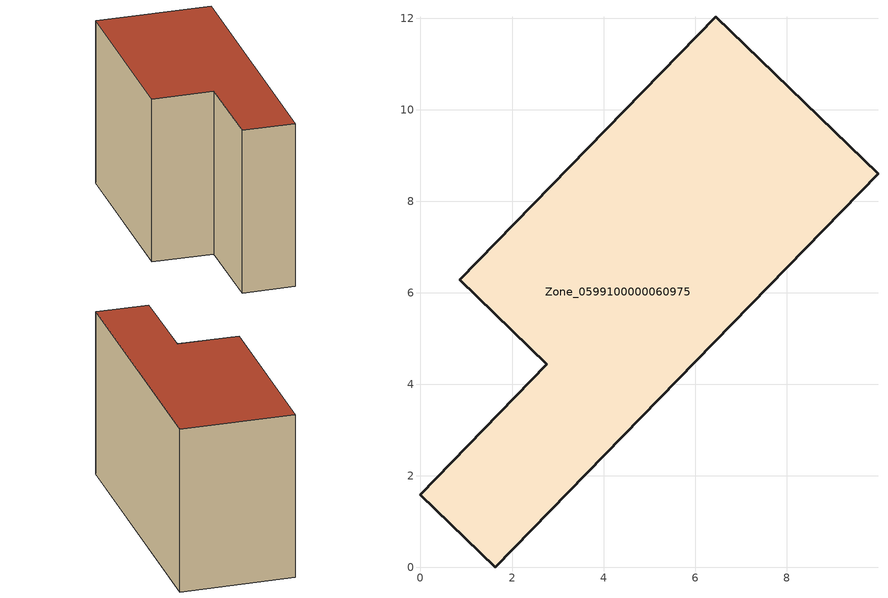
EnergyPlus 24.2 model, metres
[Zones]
Zone_0599100000060975
 floor ground (C_G): 10,8.6 1.63,0 0,1.58 2.76,4.44 0.86,6.28 6.45,12.03 z0
 wall outside (C_F): 1.63,0 10,8.6 6.45,12.03 0.86,6.28 2.76,4.44 0,1.58 1.63,0 z0:7.33
 roof outside (C_R): 0,1.58 1.63,0 10,8.6 6.45,12.03 0.86,6.28 2.76,4.44 z7.33
[BUILDING]
Pand.0599100000060975: North Axis=0; Terrain=City; Loads Convergence Tolerance Value=0.04; Temperature Convergence Tolerance Value=0.4; Solar Distribution=FullExterior; Maximum Number of Warmup Days=25; Minimum Number of Warmup Days=1
[Site:Location]
Rotterdam.The.Hague.AP_ZH_NLD Design_Conditions: Latitude=51.96; Longitude=4.45; Time Zone=1; Elevation=-4.5
[SITE:GROUNDTEMPERATURE:BUILDINGSURFACE]
18, 18, 18, 18, 18, 18, 18, 18, 18, 18, 18, 18
[MATERIAL] Thermal Absorptance=0.9; Solar Absorptance=0.7; Visible Absorptance=0.7
Name | Roughness | Thickness | Conductivity | Density | Specific Heat
G.TI.1946 | MediumSmooth | 0.15 | 1 | 540 | 1210
F.TI.1946 | Rough | 0.3 | 0.857143 | 1920 | 840
R.TI.1946 | MediumRough | 0.2 | 0.1 | 1500 | 1000
[CONSTRUCTION]
C_G: G.TI.1946
C_F: F.TI.1946
C_R: R.TI.1946
[ZONE]
Zone_0599100000060975: Type=1; Multiplier=1; Ceiling Height=Autocalculate; Volume=Autocalculate; Floor Area=autocalculate; Part of Total Floor Area=Yes
[ZONEINFILTRATION:DESIGNFLOWRATE]
Infil_Zone_0599100000060975: Zone or ZoneList or Space or SpaceList=Zone_0599100000060975; Schedule=AlwaysOn; Design Flow Rate Calculation Method=Flow/Area; Flow Rate per Floor Area=0.003; Constant Term Coefficient=1; Temperature Term Coefficient=0; Velocity Term Coefficient=0; Velocity Squared Term Coefficient=0
[HVACTEMPLATE:ZONE:IDEALLOADSAIRSYSTEM]
Zone_0599100000060975: Maximum Heating Supply Air Temperature=50; Minimum Cooling Supply Air Temperature=13; Maximum Heating Supply Air Humidity Ratio=0.0156; Minimum Cooling Supply Air Humidity Ratio=0.0077; Heating Limit=NoLimit; Cooling Limit=NoLimit; Dehumidification Control Type=ConstantSensibleHeatRatio; Cooling Sensible Heat Ratio=0.7; Dehumidification Setpoint=60; Humidification Control Type=None; Humidification Setpoint=30; Outdoor Air Method=None; Outdoor Air Flow Rate per Person=0.00944; Outdoor Air Flow Rate per Zone Floor Area=0; Outdoor Air Flow Rate per Zone=0; Demand Controlled Ventilation Type=None; Outdoor Air Economizer Type=NoEconomizer; Heat Recovery Type=None; Sensible Heat Recovery Effectiveness=0.7; Latent Heat Recovery Effectiveness=0.65
[ZONECONTROL:THERMOSTAT]
ThermostatControl_Zone_0599100000060975: Zone or ZoneList=Zone_0599100000060975; Control Type Schedule=DualSetpointControlType; Control 1=Thermostat_Zone_0599100000060975; Temperature Difference Between Cutout And Setpoint=0
[THERMOSTATSETPOINT:DUALSETPOINT]
Thermostat_Zone_0599100000060975: Heating Setpoint Temperature Schedule=HeatingSetpoint_Zone_0599100000060975; Cooling Setpoint Temperature Schedule=CoolingSetpoint_Zone_0599100000060975
[SCHEDULE:COMPACT]
HeatingSetpoint_Zone_0599100000060975: Through: 12/31, For: AllDays, Until: 24:00, 21
CoolingSetpoint_Zone_0599100000060975: Through: 12/31, For: AllDays, Until: 24:00, 24
DualSetpointControlType: Through: 12/31, For: AllDays, Until: 24:00, 4
AlwaysOn: Through: 12/31, For: AllDays, Until: 24:00, 1
